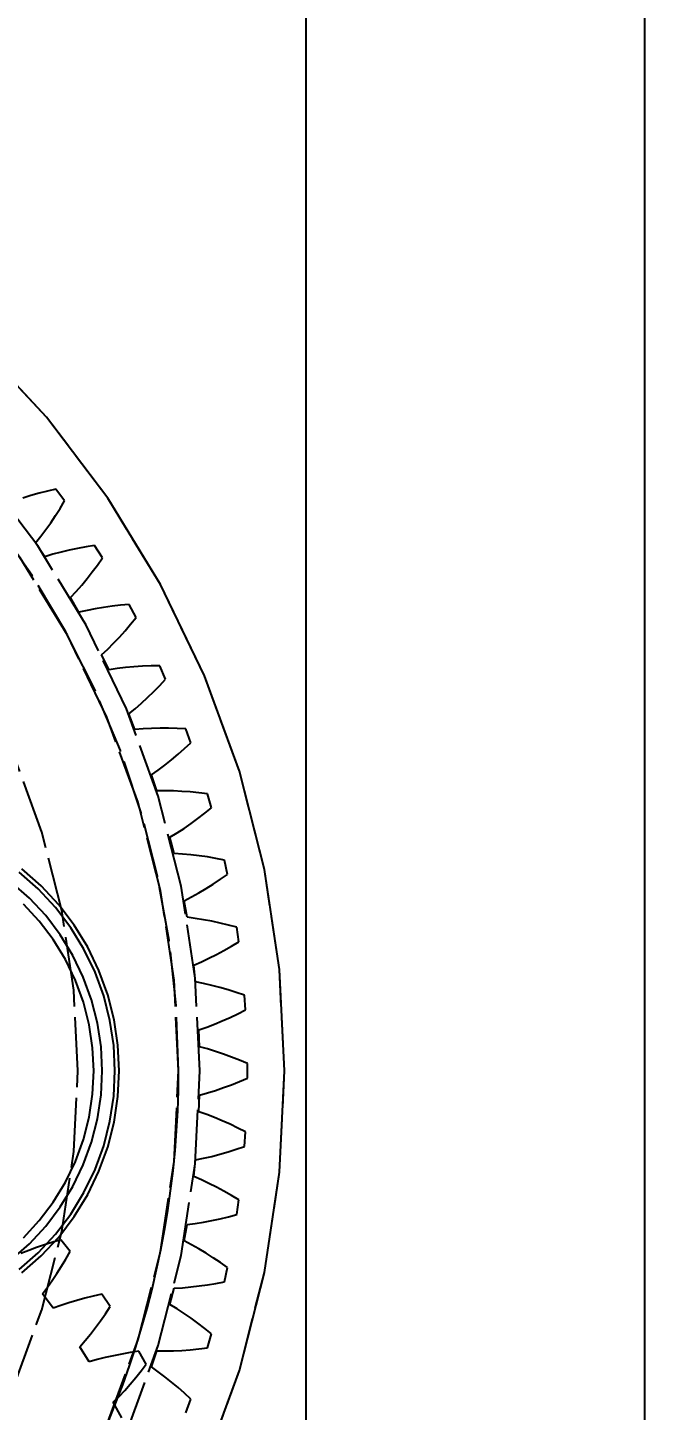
# Model space of a CAD drawing. Header units: millimetres. Extents: x -9 to 221, y -53 to 196.
# Drawn here: x 43.19 to 58.35, y 137.69 to 170.32 of the extents above; entities that cross this region are included whole.
import ezdxf

# ---------------------------------------------------------------- set-up
doc = ezdxf.new("R2010")
doc.units = ezdxf.units.MM
doc.linetypes.add('DASHED', pattern=[1.524, 1.27, -0.254])
for name, color, linetype in [('DIMS', 3, 'CONTINUOUS'), ('HIDDEN', 8, 'DASHED'), ('VISIBLE', 7, 'CONTINUOUS')]:
    doc.layers.add(name, color=color, linetype=linetype)
doc.styles.add('OpenSansCondensed-Light', font='OpenSansCondensed-Light.ttf')
doc.dimstyles.new('EZDXF', dxfattribs={"dimtxt": 0.25, "dimasz": 0.175, "dimexe": 0.375, "dimexo": 0.125, "dimgap": 0.1, "dimtad": 1, "dimlfac": 100, "dimzin": 12, "dimdsep": 46, "dimtxsty": 'OpenSansCondensed-Light', "dimblk": 'ARCHTICK', "dimcen": 2.5, "dimazin": 3, "dimtfac": 0.5, "dimtmove": 2, "dimatfit": 3})

# ---------------------------------------------------------------- blocks, each defined once
blk = doc.blocks.new('_ARCHTICK')
at = {"color": 0, "linetype": 'BYBLOCK', "const_width": 0.15}
blk.add_lwpolyline([(-0.5, -0.5), (0.5, 0.5)], dxfattribs=at)

msp = doc.modelspace()

# ---------------------------------------------------------------- linework, layer by layer
at = {"layer": 'HIDDEN'}
for points in [[(49.75, 187.1), (49.75, 81.6)], [(49.25, 145.7), (49.13074, 148.08963), (48.77414, 150.45551), (48.18375, 152.77412), (47.36543, 155.02244), (46.32732, 157.1781), (45.07973, 159.21968), (43.63507, 161.1269), (42.00768, 162.8808), (40.21376, 164.46396), (38.27111, 165.86062), (36.19906, 167.05692), (34.01818, 168.04097), (31.75017, 168.80298), (29.41756, 169.33539), (27.04352, 169.63289), (24.65166, 169.69254), (22.26575, 169.51374), (19.9095, 169.09827), (17.60632, 168.45026), (15.37911, 167.57614), (13.25, 166.48461)], [(49.25, 145.7), (49.13074, 148.08963), (48.77414, 150.45551), (48.18375, 152.77412), (47.36543, 155.02244), (46.32732, 157.1781), (45.07973, 159.21968), (43.63507, 161.1269), (42.00768, 162.8808), (40.21376, 164.46396), (38.27111, 165.86062), (36.19906, 167.05692), (34.01818, 168.04097), (31.75017, 168.80298), (29.41756, 169.33539), (27.04352, 169.63289), (24.65166, 169.69254), (22.26575, 169.51374), (19.9095, 169.09827), (17.60632, 168.45026), (15.37911, 167.57614), (13.25, 166.48461)], [(49.25, 145.7), (49.13074, 148.08963), (48.77414, 150.45551), (48.18375, 152.77412), (47.36543, 155.02244), (46.32732, 157.1781), (45.07973, 159.21968), (43.63507, 161.1269), (42.00768, 162.8808), (40.21376, 164.46396), (38.27111, 165.86062), (36.19906, 167.05692), (34.01818, 168.04097), (31.75017, 168.80298), (29.41756, 169.33539), (27.04352, 169.63289), (24.65166, 169.69254), (22.26575, 169.51374), (19.9095, 169.09827), (17.60632, 168.45026), (15.37911, 167.57614), (13.25, 166.48461)], [(49.25, 145.7), (49.13074, 148.08963), (48.77414, 150.45551), (48.18375, 152.77412), (47.36543, 155.02244), (46.32732, 157.1781), (45.07973, 159.21968), (43.63507, 161.1269), (42.00768, 162.8808), (40.21376, 164.46396), (38.27111, 165.86062), (36.19906, 167.05692), (34.01818, 168.04097), (31.75017, 168.80298), (29.41756, 169.33539), (27.04352, 169.63289), (24.65166, 169.69254), (22.26575, 169.51374), (19.9095, 169.09827), (17.60632, 168.45026), (15.37911, 167.57614), (13.25, 166.48461)], [(49.25, 145.7), (49.13074, 148.08963), (48.77414, 150.45551), (48.18375, 152.77412), (47.36543, 155.02244), (46.32732, 157.1781), (45.07973, 159.21968), (43.63507, 161.1269), (42.00768, 162.8808), (40.21376, 164.46396), (38.27111, 165.86062), (36.19906, 167.05692), (34.01818, 168.04097), (31.75017, 168.80298), (29.41756, 169.33539), (27.04352, 169.63289), (24.65166, 169.69254), (22.26575, 169.51374), (19.9095, 169.09827), (17.60632, 168.45026), (15.37911, 167.57614), (13.25, 166.48461)], [(47.25, 145.7), (47.14068, 147.89049), (46.81379, 150.05922), (46.2726, 152.18461), (45.52248, 154.24557), (44.57087, 156.22159), (43.42725, 158.09304), (42.10298, 159.84133), (40.61121, 161.44907), (38.96678, 162.90029), (37.18602, 164.18057), (35.28663, 165.27718), (33.2875, 166.17922), (31.20849, 166.87773), (29.07026, 167.36577), (26.89406, 167.63848), (24.70152, 167.69316), (22.51444, 167.52926), (20.35454, 167.14841), (18.24329, 166.5544), (16.20168, 165.75313), (14.25, 164.75256), (12.40764, 163.56264)], [(47.25, 145.7), (47.14068, 147.89049), (46.81379, 150.05922), (46.2726, 152.18461), (45.52248, 154.24557), (44.57087, 156.22159), (43.42725, 158.09304), (42.10298, 159.84133), (40.61121, 161.44907), (38.96678, 162.90029), (37.18602, 164.18057), (35.28663, 165.27718), (33.2875, 166.17922), (31.20849, 166.87773), (29.07026, 167.36577), (26.89406, 167.63848), (24.70152, 167.69316), (22.51444, 167.52926), (20.35454, 167.14841), (18.24329, 166.5544), (16.20168, 165.75313), (14.25, 164.75256), (12.40764, 163.56264)], [(46.75, 145.7), (46.64316, 147.84071), (46.32371, 149.96014), (45.79482, 152.03724), (45.06174, 154.05135), (44.13176, 155.98246), (43.01413, 157.81138), (41.71996, 159.51993), (40.26209, 161.09114), (38.65503, 162.50938), (36.91474, 163.76056), (35.05853, 164.83224), (33.10483, 165.71379), (31.07307, 166.39642), (28.98344, 166.87337), (26.8567, 167.13988), (24.71399, 167.19332), (22.57661, 167.03314), (20.4658, 166.66095), (18.40254, 166.08044), (16.40733, 165.29738), (14.5, 164.31955), (12.69951, 163.15667)], [(44.375, 145.7), (44.27996, 147.60424), (43.9958, 149.48954), (43.52533, 151.33719), (42.87323, 153.12882), (42.04599, 154.84661), (41.05182, 156.4735), (39.9006, 157.99331), (38.60378, 159.39095), (37.17424, 160.65253), (35.6262, 161.7655), (33.97503, 162.7188), (32.23715, 163.50296), (30.42982, 164.11019), (28.57102, 164.53445), (26.67921, 164.77152), (24.7732, 164.81906), (22.87193, 164.67657), (20.99429, 164.3455), (19.15894, 163.82911), (17.38413, 163.13255), (15.6875, 162.26274), (14.0859, 161.22831), (12.59526, 160.03957)], [(44.375, 145.7), (44.27996, 147.60424), (43.9958, 149.48954), (43.52533, 151.33719), (42.87323, 153.12882), (42.04599, 154.84661), (41.05182, 156.4735), (39.9006, 157.99331), (38.60378, 159.39095), (37.17424, 160.65253), (35.6262, 161.7655), (33.97503, 162.7188), (32.23715, 163.50296), (30.42982, 164.11019), (28.57102, 164.53445), (26.67921, 164.77152), (24.7732, 164.81906), (22.87193, 164.67657), (20.99429, 164.3455), (19.15894, 163.82911), (17.38413, 163.13255), (15.6875, 162.26274), (14.0859, 161.22831), (12.59526, 160.03957)], [(43.268, 159.28007), (43.07778, 159.22076)], [(43.268, 159.28007), (43.07778, 159.22076)], [(43.46126, 159.33497), (43.268, 159.28007)], [(43.46126, 159.33497), (43.268, 159.28007)], [(43.65741, 159.38563), (43.46126, 159.33497)], [(43.65741, 159.38563), (43.46126, 159.33497)], [(43.85627, 159.43216), (43.65741, 159.38563)], [(43.85627, 159.43216), (43.65741, 159.38563)], [(44.05971, 159.15215), (43.85627, 159.43216)], [(44.05971, 159.15215), (43.85627, 159.43216)], [(43.84522, 158.8065), (43.954, 158.97739)], [(43.84522, 158.8065), (43.954, 158.97739)], [(43.954, 158.97739), (44.05971, 159.15215)], [(43.954, 158.97739), (44.05971, 159.15215)], [(46.75, 145.7), (46.69452, 147.2436), (46.52835, 148.77923), (46.25237, 150.29897), (45.86799, 151.79497), (45.37719, 153.25952), (44.78251, 154.68505), (44.08702, 156.0642), (43.29431, 157.38986), (42.40847, 158.65519)], [(43.61809, 158.47708), (43.73328, 158.63966)], [(43.61809, 158.47708), (43.73328, 158.63966)], [(43.73328, 158.63966), (43.84522, 158.8065)], [(43.73328, 158.63966), (43.84522, 158.8065)], [(43.37744, 158.16578), (43.49954, 158.31901)], [(43.37744, 158.16578), (43.49954, 158.31901)], [(43.49954, 158.31901), (43.61809, 158.47708)], [(43.49954, 158.31901), (43.61809, 158.47708)], [(43.59873, 157.83771), (43.37744, 158.16578)], [(43.59873, 157.83771), (43.37744, 158.16578)], [(44.1714, 157.99011), (43.97751, 157.94422)], [(44.1714, 157.99011), (43.97751, 157.94422)], [(44.36803, 158.0314), (44.1714, 157.99011)], [(44.36803, 158.0314), (44.1714, 157.99011)], [(44.56723, 158.06825), (44.36803, 158.0314)], [(44.56723, 158.06825), (44.36803, 158.0314)], [(44.76886, 158.1008), (44.56723, 158.06825)], [(44.76886, 158.1008), (44.56723, 158.06825)], [(44.95227, 157.80728), (44.76886, 158.1008)], [(44.95227, 157.80728), (44.76886, 158.1008)], [(43.78654, 157.89352), (43.59873, 157.83771)], [(43.78654, 157.89352), (43.59873, 157.83771)], [(43.97751, 157.94422), (43.78654, 157.89352)], [(43.97751, 157.94422), (43.78654, 157.89352)], [(44.71418, 157.47744), (44.83463, 157.64032)], [(44.71418, 157.47744), (44.83463, 157.64032)], [(44.83463, 157.64032), (44.95227, 157.80728)], [(44.83463, 157.64032), (44.95227, 157.80728)], [(44.46463, 157.16466), (44.59088, 157.31881)], [(44.46463, 157.16466), (44.59088, 157.31881)], [(44.59088, 157.31881), (44.71418, 157.47744)], [(44.59088, 157.31881), (44.71418, 157.47744)], [(44.20286, 156.87091), (44.33534, 157.01525)], [(44.20286, 156.87091), (44.33534, 157.01525)], [(44.33534, 157.01525), (44.46463, 157.16466)], [(44.33534, 157.01525), (44.46463, 157.16466)], [(44.40072, 156.5282), (44.20286, 156.87091)], [(44.40072, 156.5282), (44.20286, 156.87091)], [(45.18165, 156.66776), (44.98263, 156.64028)], [(45.18165, 156.66776), (44.98263, 156.64028)], [(45.38294, 156.69062), (45.18165, 156.66776)], [(45.38294, 156.69062), (45.18165, 156.66776)], [(45.58635, 156.70903), (45.38294, 156.69062)], [(45.58635, 156.70903), (45.38294, 156.69062)], [(45.74884, 156.40343), (45.58635, 156.70903)], [(45.74884, 156.40343), (45.58635, 156.70903)], [(44.59196, 156.57077), (44.40072, 156.5282)], [(44.59196, 156.57077), (44.40072, 156.5282)], [(44.786, 156.60803), (44.59196, 156.57077)], [(44.786, 156.60803), (44.59196, 156.57077)], [(44.98263, 156.64028), (44.786, 156.60803)], [(44.98263, 156.64028), (44.786, 156.60803)], [(45.61983, 156.24508), (45.74884, 156.40343)], [(45.61983, 156.24508), (45.74884, 156.40343)], [(45.35425, 155.94136), (45.48832, 156.091)], [(45.35425, 155.94136), (45.48832, 156.091)], [(45.48832, 156.091), (45.61983, 156.24508)], [(45.48832, 156.091), (45.61983, 156.24508)], [(45.07816, 155.65636), (45.21756, 155.79639)], [(45.07816, 155.65636), (45.21756, 155.79639)], [(45.21756, 155.79639), (45.35425, 155.94136)], [(45.21756, 155.79639), (45.35425, 155.94136)], [(44.93593, 155.52161), (45.07816, 155.65636)], [(44.93593, 155.52161), (45.07816, 155.65636)], [(45.10941, 155.16594), (44.93593, 155.52161)], [(45.10941, 155.16594), (44.93593, 155.52161)], [(45.30315, 155.19506), (45.10941, 155.16594)], [(45.30315, 155.19506), (45.10941, 155.16594)], [(45.49932, 155.2187), (45.30315, 155.19506)], [(45.49932, 155.2187), (45.30315, 155.19506)], [(45.69772, 155.23716), (45.49932, 155.2187)], [(45.69772, 155.23716), (45.49932, 155.2187)], [(45.89817, 155.25068), (45.69772, 155.23716)], [(45.89817, 155.25068), (45.69772, 155.23716)], [(46.10056, 155.25945), (45.89817, 155.25068)], [(46.10056, 155.25945), (45.89817, 155.25068)], [(46.30476, 155.26362), (46.10056, 155.25945)], [(46.30476, 155.26362), (46.10056, 155.25945)], [(46.44554, 154.94743), (46.30476, 155.26362)], [(46.44554, 154.94743), (46.30476, 155.26362)], [(46.16386, 154.65393), (46.3058, 154.79847)], [(46.16386, 154.65393), (46.3058, 154.79847)], [(46.3058, 154.79847), (46.44554, 154.94743)], [(46.3058, 154.79847), (46.44554, 154.94743)], [(45.72438, 154.24896), (45.87321, 154.37893)], [(45.72438, 154.24896), (45.87321, 154.37893)], [(45.87321, 154.37893), (46.01968, 154.51401)], [(45.87321, 154.37893), (46.01968, 154.51401)], [(46.01968, 154.51401), (46.16386, 154.65393)], [(46.01968, 154.51401), (46.16386, 154.65393)], [(45.5731, 154.12447), (45.72438, 154.24896)], [(45.5731, 154.12447), (45.72438, 154.24896)], [(45.72134, 153.75755), (45.5731, 154.12447)], [(45.72134, 153.75755), (45.5731, 154.12447)], [(45.91665, 153.77309), (45.72134, 153.75755)], [(45.91665, 153.77309), (45.72134, 153.75755)], [(46.11399, 153.78299), (45.91665, 153.77309)], [(46.11399, 153.78299), (45.91665, 153.77309)], [(46.31318, 153.78756), (46.11399, 153.78299)], [(46.31318, 153.78756), (46.11399, 153.78299)], [(46.5141, 153.78707), (46.31318, 153.78756)], [(46.5141, 153.78707), (46.31318, 153.78756)], [(46.7166, 153.7817), (46.5141, 153.78707)], [(46.7166, 153.7817), (46.5141, 153.78707)], [(46.92059, 153.77161), (46.7166, 153.7817)], [(46.92059, 153.77161), (46.7166, 153.7817)], [(47.03897, 153.44637), (46.92059, 153.77161)], [(47.03897, 153.44637), (46.92059, 153.77161)], [(46.88919, 153.30753), (47.03897, 153.44637)], [(46.88919, 153.30753), (47.03897, 153.44637)], [(46.58392, 153.04372), (46.73751, 153.17324)], [(46.58392, 153.04372), (46.73751, 153.17324)], [(46.73751, 153.17324), (46.88919, 153.30753)], [(46.73751, 153.17324), (46.88919, 153.30753)], [(46.11125, 152.68628), (46.27086, 152.79992)], [(46.11125, 152.68628), (46.27086, 152.79992)], [(46.27086, 152.79992), (46.42839, 152.91918)], [(46.27086, 152.79992), (46.42839, 152.91918)], [(46.42839, 152.91918), (46.58392, 153.04372)], [(46.42839, 152.91918), (46.58392, 153.04372)], [(46.23354, 152.30992), (46.11125, 152.68628)], [(46.23354, 152.30992), (46.11125, 152.68628)], [(46.42945, 152.3118), (46.23354, 152.30992)], [(46.42945, 152.3118), (46.23354, 152.30992)], [(46.627, 152.3079), (46.42945, 152.3118)], [(46.627, 152.3079), (46.42945, 152.3118)], [(46.82604, 152.29857), (46.627, 152.3079)], [(46.82604, 152.29857), (46.627, 152.3079)], [(47.02642, 152.28406), (46.82604, 152.29857)], [(47.02642, 152.28406), (46.82604, 152.29857)], [(47.22806, 152.26458), (47.02642, 152.28406)], [(47.22806, 152.26458), (47.02642, 152.28406)], [(47.43085, 152.24029), (47.22806, 152.26458)], [(47.43085, 152.24029), (47.22806, 152.26458)], [(47.52626, 151.90758), (47.43085, 152.24029)], [(47.52626, 151.90758), (47.43085, 152.24029)], [(47.20648, 151.65615), (47.36715, 151.77952)], [(47.20648, 151.65615), (47.36715, 151.77952)], [(47.36715, 151.77952), (47.52626, 151.90758)], [(47.36715, 151.77952), (47.52626, 151.90758)], [(46.88038, 151.42427), (47.04422, 151.53765)], [(46.88038, 151.42427), (47.04422, 151.53765)], [(47.04422, 151.53765), (47.20648, 151.65615)], [(47.04422, 151.53765), (47.20648, 151.65615)], [(46.54777, 151.21405), (46.71491, 151.31628)], [(46.54777, 151.21405), (46.71491, 151.31628)], [(46.64351, 150.83008), (46.54777, 151.21405)], [(46.64351, 150.83008), (46.54777, 151.21405)], [(46.71491, 151.31628), (46.88038, 151.42427)], [(46.71491, 151.31628), (46.88038, 151.42427)], [(46.83908, 150.81829), (46.64351, 150.83008)], [(46.83908, 150.81829), (46.64351, 150.83008)], [(47.03587, 150.80062), (46.83908, 150.81829)], [(47.03587, 150.80062), (46.83908, 150.81829)], [(47.23377, 150.77743), (47.03587, 150.80062)], [(47.23377, 150.77743), (47.03587, 150.80062)], [(45.35, 145.7), (45.31969, 146.30736), (45.22905, 146.90869), (45.07899, 147.49801), (44.871, 148.06945), (44.60715, 148.61735), (44.29006, 149.13625), (43.92287, 149.621), (43.50924, 150.06679), (43.05329, 150.46917)], [(45.35, 145.7), (45.31969, 146.30736), (45.22905, 146.90869), (45.07899, 147.49801), (44.871, 148.06945), (44.60715, 148.61735), (44.29006, 149.13625), (43.92287, 149.621), (43.50924, 150.06679), (43.05329, 150.46917)], [(47.43266, 150.74897), (47.23377, 150.77743)], [(47.43266, 150.74897), (47.23377, 150.77743)], [(47.63245, 150.71547), (47.43266, 150.74897)], [(47.63245, 150.71547), (47.43266, 150.74897)], [(47.83305, 150.6771), (47.63245, 150.71547)], [(47.83305, 150.6771), (47.63245, 150.71547)], [(47.90501, 150.33855), (47.83305, 150.6771)], [(47.90501, 150.33855), (47.83305, 150.6771)], [(44.95, 145.7), (44.92168, 146.26754), (44.83698, 146.82943), (44.69676, 147.3801), (44.50241, 147.91408), (44.25586, 148.42605), (43.95956, 148.91092), (43.61645, 149.36389), (43.22995, 149.78044), (42.80389, 150.15644)], [(44.95, 145.7), (44.92168, 146.26754), (44.83698, 146.82943), (44.69676, 147.3801), (44.50241, 147.91408), (44.25586, 148.42605), (43.95956, 148.91092), (43.61645, 149.36389), (43.22995, 149.78044), (42.80389, 150.15644)], [(45.25, 145.7), (45.22018, 146.29741), (45.13103, 146.88888), (44.98344, 147.46853), (44.77886, 148.03061), (44.51933, 148.56952), (44.20743, 149.07992), (43.84627, 149.55673), (43.43942, 149.9952), (42.99094, 150.39099)], [(45.25, 145.7), (45.22018, 146.29741), (45.13103, 146.88888), (44.98344, 147.46853), (44.77886, 148.03061), (44.51933, 148.56952), (44.20743, 149.07992), (43.84627, 149.55673), (43.43942, 149.9952), (42.99094, 150.39099)], [(45.25, 145.7), (45.22018, 146.29741), (45.13103, 146.88888), (44.98344, 147.46853), (44.77886, 148.03061), (44.51933, 148.56952), (44.20743, 149.07992), (43.84627, 149.55673), (43.43942, 149.9952), (42.99094, 150.39099)], [(45.25, 145.7), (45.22018, 146.29741), (45.13103, 146.88888), (44.98344, 147.46853), (44.77886, 148.03061), (44.51933, 148.56952), (44.20743, 149.07992), (43.84627, 149.55673), (43.43942, 149.9952), (42.99094, 150.39099)], [(47.56847, 150.11003), (47.73736, 150.2219)], [(47.56847, 150.11003), (47.73736, 150.2219)], [(47.73736, 150.2219), (47.90501, 150.33855)], [(47.73736, 150.2219), (47.90501, 150.33855)], [(47.0544, 149.80528), (47.227, 149.90146)], [(47.0544, 149.80528), (47.227, 149.90146)], [(47.227, 149.90146), (47.39835, 150.00314)], [(47.227, 149.90146), (47.39835, 150.00314)], [(47.39835, 150.00314), (47.56847, 150.11003)], [(47.39835, 150.00314), (47.56847, 150.11003)], [(44.75, 145.7), (44.72267, 146.24762), (44.64095, 146.7898), (44.50565, 147.32115), (44.31812, 147.83639), (44.08022, 148.3304), (43.79431, 148.79826), (43.46324, 149.23533), (43.0903, 149.63727)], [(44.75, 145.7), (44.72267, 146.24762), (44.64095, 146.7898), (44.50565, 147.32115), (44.31812, 147.83639), (44.08022, 148.3304), (43.79431, 148.79826), (43.46324, 149.23533), (43.0903, 149.63727)], [(46.88054, 149.71496), (47.0544, 149.80528)], [(46.88054, 149.71496), (47.0544, 149.80528)], [(46.94925, 149.32525), (46.88054, 149.71496)], [(46.94925, 149.32525), (46.88054, 149.71496)], [(47.14352, 149.29984), (46.94925, 149.32525)], [(47.14352, 149.29984), (46.94925, 149.32525)], [(47.33861, 149.26849), (47.14352, 149.29984)], [(47.33861, 149.26849), (47.14352, 149.29984)], [(47.5344, 149.23155), (47.33861, 149.26849)], [(47.5344, 149.23155), (47.33861, 149.26849)], [(47.73082, 149.18929), (47.5344, 149.23155)], [(47.73082, 149.18929), (47.5344, 149.23155)], [(47.92779, 149.14194), (47.73082, 149.18929)], [(47.92779, 149.14194), (47.73082, 149.18929)], [(48.12522, 149.08966), (47.92779, 149.14194)], [(48.12522, 149.08966), (47.92779, 149.14194)], [(48.17339, 148.74691), (48.12522, 149.08966)], [(48.17339, 148.74691), (48.12522, 149.08966)], [(47.64457, 148.44767), (47.82173, 148.54243)], [(47.64457, 148.44767), (47.82173, 148.54243)], [(47.82173, 148.54243), (47.99801, 148.64224)], [(47.82173, 148.54243), (47.99801, 148.64224)], [(47.99801, 148.64224), (48.17339, 148.74691)], [(47.99801, 148.64224), (48.17339, 148.74691)], [(47.10791, 148.19631), (47.28765, 148.27428)], [(47.10791, 148.19631), (47.28765, 148.27428)], [(47.14928, 147.80275), (47.10791, 148.19631)], [(47.14928, 147.80275), (47.10791, 148.19631)], [(47.28765, 148.27428), (47.46654, 148.35819)], [(47.28765, 148.27428), (47.46654, 148.35819)], [(47.46654, 148.35819), (47.64457, 148.44767)], [(47.46654, 148.35819), (47.64457, 148.44767)], [(47.3413, 147.76386), (47.14928, 147.80275)], [(47.3413, 147.76386), (47.14928, 147.80275)], [(47.53372, 147.71897), (47.3413, 147.76386)], [(47.53372, 147.71897), (47.3413, 147.76386)], [(47.72647, 147.66847), (47.53372, 147.71897)], [(47.72647, 147.66847), (47.53372, 147.71897)], [(47.91946, 147.61261), (47.72647, 147.66847)], [(47.91946, 147.61261), (47.72647, 147.66847)], [(48.11264, 147.55163), (47.91946, 147.61261)], [(48.11264, 147.55163), (47.91946, 147.61261)], [(48.30595, 147.48571), (48.11264, 147.55163)], [(48.30595, 147.48571), (48.11264, 147.55163)], [(48.33009, 147.14044), (48.30595, 147.48571)], [(48.33009, 147.14044), (48.30595, 147.48571)], [(47.59785, 146.80197), (47.78168, 146.87881)], [(47.59785, 146.80197), (47.78168, 146.87881)], [(47.78168, 146.87881), (47.96503, 146.96098)], [(47.78168, 146.87881), (47.96503, 146.96098)], [(47.96503, 146.96098), (48.14784, 147.04825)], [(47.96503, 146.96098), (48.14784, 147.04825)], [(48.14784, 147.04825), (48.33009, 147.14044)], [(48.14784, 147.04825), (48.33009, 147.14044)], [(47.2288, 146.6655), (47.41354, 146.73074)], [(47.2288, 146.6655), (47.41354, 146.73074)], [(47.24261, 146.27001), (47.2288, 146.6655)], [(47.24261, 146.27001), (47.2288, 146.6655)], [(47.41354, 146.73074), (47.59785, 146.80197)], [(47.41354, 146.73074), (47.59785, 146.80197)], [(47.43146, 146.21782), (47.24261, 146.27001)], [(47.43146, 146.21782), (47.24261, 146.27001)], [(47.62028, 146.15962), (47.43146, 146.21782)], [(47.62028, 146.15962), (47.43146, 146.21782)], [(47.80903, 146.09579), (47.62028, 146.15962)], [(47.80903, 146.09579), (47.62028, 146.15962)], [(47.99766, 146.02661), (47.80903, 146.09579)], [(47.99766, 146.02661), (47.80903, 146.09579)], [(48.18611, 145.9523), (47.99766, 146.02661)], [(48.18611, 145.9523), (47.99766, 146.02661)], [(48.37435, 145.87306), (48.18611, 145.9523)], [(48.37435, 145.87306), (48.18611, 145.9523)], [(12.40764, 127.83736), (14.25, 126.64744), (16.20168, 125.64687), (18.24329, 124.8456), (20.35454, 124.25159), (22.51444, 123.87074), (24.70152, 123.70684), (26.89406, 123.76152), (29.07026, 124.03423), (31.20849, 124.52227), (33.2875, 125.22078), (35.28663, 126.12282), (37.18602, 127.21943), (38.96678, 128.49971), (40.61121, 129.95093), (42.10298, 131.55867), (43.42725, 133.30696), (44.57087, 135.17841), (45.52248, 137.15443), (46.2726, 139.21539), (46.81379, 141.34078), (47.14068, 143.50951), (47.25, 145.7)], [(12.40764, 127.83736), (14.25, 126.64744), (16.20168, 125.64687), (18.24329, 124.8456), (20.35454, 124.25159), (22.51444, 123.87074), (24.70152, 123.70684), (26.89406, 123.76152), (29.07026, 124.03423), (31.20849, 124.52227), (33.2875, 125.22078), (35.28663, 126.12282), (37.18602, 127.21943), (38.96678, 128.49971), (40.61121, 129.95093), (42.10298, 131.55867), (43.42725, 133.30696), (44.57087, 135.17841), (45.52248, 137.15443), (46.2726, 139.21539), (46.81379, 141.34078), (47.14068, 143.50951), (47.25, 145.7)], [(12.59526, 131.36043), (14.0859, 130.17169), (15.6875, 129.13726), (17.38413, 128.26745), (19.15894, 127.57089), (20.99429, 127.0545), (22.87193, 126.72343), (24.7732, 126.58094), (26.67921, 126.62848), (28.57102, 126.86555), (30.42982, 127.28981), (32.23715, 127.89704), (33.97503, 128.6812), (35.6262, 129.6345), (37.17424, 130.74747), (38.60378, 132.00905), (39.9006, 133.40669), (41.05182, 134.9265), (42.04599, 136.55339), (42.87323, 138.27118), (43.52533, 140.06281), (43.9958, 141.91046), (44.27996, 143.79576), (44.375, 145.7)], [(12.59526, 131.36043), (14.0859, 130.17169), (15.6875, 129.13726), (17.38413, 128.26745), (19.15894, 127.57089), (20.99429, 127.0545), (22.87193, 126.72343), (24.7732, 126.58094), (26.67921, 126.62848), (28.57102, 126.86555), (30.42982, 127.28981), (32.23715, 127.89704), (33.97503, 128.6812), (35.6262, 129.6345), (37.17424, 130.74747), (38.60378, 132.00905), (39.9006, 133.40669), (41.05182, 134.9265), (42.04599, 136.55339), (42.87323, 138.27118), (43.52533, 140.06281), (43.9958, 141.91046), (44.27996, 143.79576), (44.375, 145.7)], [(12.69951, 128.24333), (14.5, 127.08045), (16.40733, 126.10262), (18.40254, 125.31956), (20.4658, 124.73905), (22.57661, 124.36686), (24.71399, 124.20668), (26.8567, 124.26012), (28.98344, 124.52663), (31.07307, 125.00358), (33.10483, 125.68621), (35.05853, 126.56776), (36.91474, 127.63944), (38.65503, 128.89062), (40.26209, 130.30886), (41.71996, 131.88007), (43.01413, 133.58862), (44.13176, 135.41754), (45.06174, 137.34865), (45.79482, 139.36276), (46.32371, 141.43986), (46.64316, 143.55929), (46.75, 145.7)], [(13.25, 124.91539), (15.37911, 123.82386), (17.60632, 122.94974), (19.9095, 122.30173), (22.26575, 121.88626), (24.65166, 121.70746), (27.04352, 121.76711), (29.41756, 122.06461), (31.75017, 122.59702), (34.01818, 123.35903), (36.19906, 124.34308), (38.27111, 125.53938), (40.21376, 126.93604), (42.00768, 128.5192), (43.63507, 130.2731), (45.07973, 132.18032), (46.32732, 134.2219), (47.36543, 136.37756), (48.18375, 138.62588), (48.77414, 140.94449), (49.13074, 143.31037), (49.25, 145.7)], [(13.25, 124.91539), (15.37911, 123.82386), (17.60632, 122.94974), (19.9095, 122.30173), (22.26575, 121.88626), (24.65166, 121.70746), (27.04352, 121.76711), (29.41756, 122.06461), (31.75017, 122.59702), (34.01818, 123.35903), (36.19906, 124.34308), (38.27111, 125.53938), (40.21376, 126.93604), (42.00768, 128.5192), (43.63507, 130.2731), (45.07973, 132.18032), (46.32732, 134.2219), (47.36543, 136.37756), (48.18375, 138.62588), (48.77414, 140.94449), (49.13074, 143.31037), (49.25, 145.7)], [(13.25, 124.91539), (15.37911, 123.82386), (17.60632, 122.94974), (19.9095, 122.30173), (22.26575, 121.88626), (24.65166, 121.70746), (27.04352, 121.76711), (29.41756, 122.06461), (31.75017, 122.59702), (34.01818, 123.35903), (36.19906, 124.34308), (38.27111, 125.53938), (40.21376, 126.93604), (42.00768, 128.5192), (43.63507, 130.2731), (45.07973, 132.18032), (46.32732, 134.2219), (47.36543, 136.37756), (48.18375, 138.62588), (48.77414, 140.94449), (49.13074, 143.31037), (49.25, 145.7)], [(13.25, 124.91539), (15.37911, 123.82386), (17.60632, 122.94974), (19.9095, 122.30173), (22.26575, 121.88626), (24.65166, 121.70746), (27.04352, 121.76711), (29.41756, 122.06461), (31.75017, 122.59702), (34.01818, 123.35903), (36.19906, 124.34308), (38.27111, 125.53938), (40.21376, 126.93604), (42.00768, 128.5192), (43.63507, 130.2731), (45.07973, 132.18032), (46.32732, 134.2219), (47.36543, 136.37756), (48.18375, 138.62588), (48.77414, 140.94449), (49.13074, 143.31037), (49.25, 145.7)], [(13.25, 124.91539), (15.37911, 123.82386), (17.60632, 122.94974), (19.9095, 122.30173), (22.26575, 121.88626), (24.65166, 121.70746), (27.04352, 121.76711), (29.41756, 122.06461), (31.75017, 122.59702), (34.01818, 123.35903), (36.19906, 124.34308), (38.27111, 125.53938), (40.21376, 126.93604), (42.00768, 128.5192), (43.63507, 130.2731), (45.07973, 132.18032), (46.32732, 134.2219), (47.36543, 136.37756), (48.18375, 138.62588), (48.77414, 140.94449), (49.13074, 143.31037), (49.25, 145.7)], [(42.80389, 141.24356), (43.22995, 141.61956), (43.61645, 142.03611), (43.95956, 142.48908), (44.25586, 142.97395), (44.50241, 143.48592), (44.69676, 144.0199), (44.83698, 144.57057), (44.92168, 145.13246), (44.95, 145.7)], [(42.80389, 141.24356), (43.22995, 141.61956), (43.61645, 142.03611), (43.95956, 142.48908), (44.25586, 142.97395), (44.50241, 143.48592), (44.69676, 144.0199), (44.83698, 144.57057), (44.92168, 145.13246), (44.95, 145.7)], [(42.99094, 141.00901), (43.43942, 141.4048), (43.84627, 141.84327), (44.20743, 142.32008), (44.51933, 142.83048), (44.77886, 143.36939), (44.98344, 143.93147), (45.13103, 144.51112), (45.22018, 145.10259), (45.25, 145.7)], [(42.99094, 141.00901), (43.43942, 141.4048), (43.84627, 141.84327), (44.20743, 142.32008), (44.51933, 142.83048), (44.77886, 143.36939), (44.98344, 143.93147), (45.13103, 144.51112), (45.22018, 145.10259), (45.25, 145.7)], [(42.99094, 141.00901), (43.43942, 141.4048), (43.84627, 141.84327), (44.20743, 142.32008), (44.51933, 142.83048), (44.77886, 143.36939), (44.98344, 143.93147), (45.13103, 144.51112), (45.22018, 145.10259), (45.25, 145.7)], [(42.99094, 141.00901), (43.43942, 141.4048), (43.84627, 141.84327), (44.20743, 142.32008), (44.51933, 142.83048), (44.77886, 143.36939), (44.98344, 143.93147), (45.13103, 144.51112), (45.22018, 145.10259), (45.25, 145.7)], [(43.05329, 140.93083), (43.50924, 141.33321), (43.92287, 141.779), (44.29006, 142.26375), (44.60715, 142.78265), (44.871, 143.33055), (45.07899, 143.90199), (45.22905, 144.49131), (45.31969, 145.09264), (45.35, 145.7)], [(43.05329, 140.93083), (43.50924, 141.33321), (43.92287, 141.779), (44.29006, 142.26375), (44.60715, 142.78265), (44.871, 143.33055), (45.07899, 143.90199), (45.22905, 144.49131), (45.31969, 145.09264), (45.35, 145.7)], [(43.0903, 141.76273), (43.46324, 142.16467), (43.79431, 142.60174), (44.08022, 143.0696), (44.31812, 143.56361), (44.50565, 144.07885), (44.64095, 144.6102), (44.72267, 145.15238), (44.75, 145.7)], [(43.0903, 141.76273), (43.46324, 142.16467), (43.79431, 142.60174), (44.08022, 143.0696), (44.31812, 143.56361), (44.50565, 144.07885), (44.64095, 144.6102), (44.72267, 145.15238), (44.75, 145.7)], [(45.08755, 137.41016), (45.26504, 137.84837), (45.43285, 138.29037), (45.5909, 138.73596), (45.73911, 139.18491), (45.87742, 139.63702), (46.00575, 140.09206), (46.12404, 140.54981), (46.23224, 141.01005), (46.33029, 141.47255), (46.41815, 141.93711), (46.49577, 142.40348), (46.56312, 142.87144), (46.62017, 143.34078), (46.66688, 143.81125), (46.70323, 144.28264), (46.72921, 144.75471), (46.7448, 145.22724), (46.75, 145.7)], [(48.37435, 145.52694), (48.37435, 145.87306)], [(48.37435, 145.52694), (48.37435, 145.87306)], [(47.43146, 145.18218), (47.62028, 145.24038)], [(47.43146, 145.18218), (47.62028, 145.24038)], [(47.62028, 145.24038), (47.80903, 145.30421)], [(47.62028, 145.24038), (47.80903, 145.30421)], [(47.80903, 145.30421), (47.99766, 145.37339)], [(47.80903, 145.30421), (47.99766, 145.37339)], [(47.99766, 145.37339), (48.18611, 145.4477)], [(47.99766, 145.37339), (48.18611, 145.4477)], [(48.18611, 145.4477), (48.37435, 145.52694)], [(48.18611, 145.4477), (48.37435, 145.52694)], [(47.2288, 144.7345), (47.24261, 145.12999)], [(47.2288, 144.7345), (47.24261, 145.12999)], [(47.24261, 145.12999), (47.43146, 145.18218)], [(47.24261, 145.12999), (47.43146, 145.18218)], [(47.41354, 144.66926), (47.2288, 144.7345)], [(47.41354, 144.66926), (47.2288, 144.7345)], [(47.59785, 144.59803), (47.41354, 144.66926)], [(47.59785, 144.59803), (47.41354, 144.66926)], [(47.78168, 144.52119), (47.59785, 144.59803)], [(47.78168, 144.52119), (47.59785, 144.59803)], [(47.96503, 144.43902), (47.78168, 144.52119)], [(47.96503, 144.43902), (47.78168, 144.52119)], [(48.14784, 144.35175), (47.96503, 144.43902)], [(48.14784, 144.35175), (47.96503, 144.43902)], [(48.33009, 144.25956), (48.14784, 144.35175)], [(48.33009, 144.25956), (48.14784, 144.35175)], [(48.30595, 143.91429), (48.33009, 144.25956)], [(48.30595, 143.91429), (48.33009, 144.25956)], [(47.14928, 143.59725), (47.3413, 143.63614)], [(47.14928, 143.59725), (47.3413, 143.63614)], [(47.3413, 143.63614), (47.53372, 143.68103)], [(47.3413, 143.63614), (47.53372, 143.68103)], [(47.53372, 143.68103), (47.72647, 143.73153)], [(47.53372, 143.68103), (47.72647, 143.73153)], [(47.72647, 143.73153), (47.91946, 143.78739)], [(47.72647, 143.73153), (47.91946, 143.78739)], [(47.91946, 143.78739), (48.11264, 143.84837)], [(47.91946, 143.78739), (48.11264, 143.84837)], [(48.11264, 143.84837), (48.30595, 143.91429)], [(48.11264, 143.84837), (48.30595, 143.91429)], [(47.10791, 143.20369), (47.14928, 143.59725)], [(47.10791, 143.20369), (47.14928, 143.59725)], [(47.28765, 143.12572), (47.10791, 143.20369)], [(47.28765, 143.12572), (47.10791, 143.20369)], [(47.46654, 143.04181), (47.28765, 143.12572)], [(47.46654, 143.04181), (47.28765, 143.12572)], [(47.64457, 142.95233), (47.46654, 143.04181)], [(47.64457, 142.95233), (47.46654, 143.04181)], [(47.82173, 142.85757), (47.64457, 142.95233)], [(47.82173, 142.85757), (47.64457, 142.95233)], [(47.99801, 142.75776), (47.82173, 142.85757)], [(47.99801, 142.75776), (47.82173, 142.85757)], [(48.17339, 142.65309), (47.99801, 142.75776)], [(48.17339, 142.65309), (47.99801, 142.75776)], [(48.12522, 142.31034), (48.17339, 142.65309)], [(48.12522, 142.31034), (48.17339, 142.65309)], [(47.92779, 142.25806), (48.12522, 142.31034)], [(47.92779, 142.25806), (48.12522, 142.31034)], [(46.88054, 141.68504), (46.94925, 142.07475)], [(46.88054, 141.68504), (46.94925, 142.07475)], [(46.94925, 142.07475), (47.14352, 142.10016)], [(46.94925, 142.07475), (47.14352, 142.10016)], [(47.14352, 142.10016), (47.33861, 142.13151)], [(47.14352, 142.10016), (47.33861, 142.13151)], [(47.33861, 142.13151), (47.5344, 142.16845)], [(47.33861, 142.13151), (47.5344, 142.16845)], [(47.5344, 142.16845), (47.73082, 142.21071)], [(47.5344, 142.16845), (47.73082, 142.21071)], [(47.73082, 142.21071), (47.92779, 142.25806)], [(47.73082, 142.21071), (47.92779, 142.25806)], [(43.78094, 141.65458), (43.58897, 141.59372)], [(43.78094, 141.65458), (43.58897, 141.59372)], [(43.97577, 141.71151), (43.78094, 141.65458)], [(43.97577, 141.71151), (43.78094, 141.65458)], [(44.19359, 141.43568), (43.97577, 141.71151)], [(44.19359, 141.43568), (43.97577, 141.71151)], [(47.0544, 141.59472), (46.88054, 141.68504)], [(47.0544, 141.59472), (46.88054, 141.68504)], [(43.21426, 141.45966), (43.03194, 141.3861)], [(43.21426, 141.45966), (43.03194, 141.3861)], [(43.40002, 141.5288), (43.21426, 141.45966)], [(43.40002, 141.5288), (43.21426, 141.45966)], [(43.58897, 141.59372), (43.40002, 141.5288)], [(43.58897, 141.59372), (43.40002, 141.5288)], [(44.09304, 141.25936), (44.19359, 141.43568)], [(44.09304, 141.25936), (44.19359, 141.43568)], [(47.227, 141.49854), (47.0544, 141.59472)], [(47.227, 141.49854), (47.0544, 141.59472)], [(47.39835, 141.39686), (47.227, 141.49854)], [(47.39835, 141.39686), (47.227, 141.49854)], [(47.56847, 141.28997), (47.39835, 141.39686)], [(47.56847, 141.28997), (47.39835, 141.39686)], [(43.88238, 140.91797), (43.98933, 141.08673)], [(43.88238, 140.91797), (43.98933, 141.08673)], [(43.98933, 141.08673), (44.09304, 141.25936)], [(43.98933, 141.08673), (44.09304, 141.25936)], [(47.73736, 141.1781), (47.56847, 141.28997)], [(47.73736, 141.1781), (47.56847, 141.28997)], [(47.90501, 141.06145), (47.73736, 141.1781)], [(47.90501, 141.06145), (47.73736, 141.1781)], [(47.83305, 140.7229), (47.90501, 141.06145)], [(47.83305, 140.7229), (47.90501, 141.06145)], [(43.65825, 140.593), (43.77207, 140.75331)], [(43.65825, 140.593), (43.77207, 140.75331)], [(43.77207, 140.75331), (43.88238, 140.91797)], [(43.77207, 140.75331), (43.88238, 140.91797)], [(47.43266, 140.65103), (47.63245, 140.68453)], [(47.43266, 140.65103), (47.63245, 140.68453)], [(47.63245, 140.68453), (47.83305, 140.7229)], [(47.63245, 140.68453), (47.83305, 140.7229)], [(43.5407, 140.43739), (43.65825, 140.593)], [(43.5407, 140.43739), (43.65825, 140.593)], [(43.7897, 140.09944), (43.5407, 140.43739)], [(43.7897, 140.09944), (43.5407, 140.43739)], [(44.73841, 140.38345), (44.54281, 140.33555)], [(44.73841, 140.38345), (44.54281, 140.33555)], [(44.93661, 140.42725), (44.73841, 140.38345)], [(44.93661, 140.42725), (44.73841, 140.38345)], [(45.13552, 140.13748), (44.93661, 140.42725)], [(45.13552, 140.13748), (44.93661, 140.42725)], [(46.54777, 140.18595), (46.64351, 140.56992)], [(46.54777, 140.18595), (46.64351, 140.56992)], [(46.64351, 140.56992), (46.83908, 140.58171)], [(46.64351, 140.56992), (46.83908, 140.58171)], [(46.83908, 140.58171), (47.03587, 140.59938)], [(46.83908, 140.58171), (47.03587, 140.59938)], [(47.03587, 140.59938), (47.23377, 140.62257)], [(47.03587, 140.59938), (47.23377, 140.62257)], [(47.23377, 140.62257), (47.43266, 140.65103)], [(47.23377, 140.62257), (47.43266, 140.65103)], [(43.97315, 140.16561), (43.7897, 140.09944)], [(43.97315, 140.16561), (43.7897, 140.09944)], [(44.15999, 140.22682), (43.97315, 140.16561)], [(44.15999, 140.22682), (43.97315, 140.16561)], [(44.34994, 140.2834), (44.15999, 140.22682)], [(44.34994, 140.2834), (44.15999, 140.22682)], [(44.54281, 140.33555), (44.34994, 140.2834)], [(44.54281, 140.33555), (44.34994, 140.2834)], [(45.02342, 139.96827), (45.13552, 140.13748)], [(45.02342, 139.96827), (45.13552, 140.13748)], [(46.71491, 140.08372), (46.54777, 140.18595)], [(46.71491, 140.08372), (46.54777, 140.18595)], [(46.88038, 139.97573), (46.71491, 140.08372)], [(46.88038, 139.97573), (46.71491, 140.08372)], [(44.79043, 139.64172), (44.90842, 139.80295)], [(44.79043, 139.64172), (44.90842, 139.80295)], [(44.90842, 139.80295), (45.02342, 139.96827)], [(44.90842, 139.80295), (45.02342, 139.96827)], [(47.04422, 139.86235), (46.88038, 139.97573)], [(47.04422, 139.86235), (46.88038, 139.97573)], [(47.20648, 139.74385), (47.04422, 139.86235)], [(47.20648, 139.74385), (47.04422, 139.86235)], [(47.36715, 139.62048), (47.20648, 139.74385)], [(47.36715, 139.62048), (47.20648, 139.74385)], [(44.54509, 139.33244), (44.66937, 139.48479)], [(44.54509, 139.33244), (44.66937, 139.48479)], [(44.66937, 139.48479), (44.79043, 139.64172)], [(44.66937, 139.48479), (44.79043, 139.64172)], [(47.52626, 139.49242), (47.36715, 139.62048)], [(47.52626, 139.49242), (47.36715, 139.62048)], [(47.43085, 139.15971), (47.52626, 139.49242)], [(47.43085, 139.15971), (47.52626, 139.49242)], [(44.41741, 139.18503), (44.54509, 139.33244)], [(44.41741, 139.18503), (44.54509, 139.33244)], [(44.64329, 138.8312), (44.41741, 139.18503)], [(44.64329, 138.8312), (44.41741, 139.18503)], [(45.60885, 139.05121), (45.41048, 139.01648)], [(45.60885, 139.05121), (45.41048, 139.01648)], [(45.80953, 139.08167), (45.60885, 139.05121)], [(45.80953, 139.08167), (45.60885, 139.05121)], [(45.98864, 138.77927), (45.80953, 139.08167)], [(45.98864, 138.77927), (45.80953, 139.08167)], [(46.11125, 138.71372), (46.23354, 139.09008)], [(46.11125, 138.71372), (46.23354, 139.09008)], [(46.23354, 139.09008), (46.42945, 139.0882)], [(46.23354, 139.09008), (46.42945, 139.0882)], [(46.42945, 139.0882), (46.627, 139.0921)], [(46.42945, 139.0882), (46.627, 139.0921)], [(46.627, 139.0921), (46.82604, 139.10143)], [(46.627, 139.0921), (46.82604, 139.10143)], [(46.82604, 139.10143), (47.02642, 139.11594)], [(46.82604, 139.10143), (47.02642, 139.11594)], [(47.02642, 139.11594), (47.22806, 139.13542)], [(47.02642, 139.11594), (47.22806, 139.13542)], [(47.22806, 139.13542), (47.43085, 139.15971)], [(47.22806, 139.13542), (47.43085, 139.15971)], [(44.83074, 138.88497), (44.64329, 138.8312)], [(44.83074, 138.88497), (44.64329, 138.8312)], [(45.02125, 138.93357), (44.83074, 138.88497)], [(45.02125, 138.93357), (44.83074, 138.88497)], [(45.21456, 138.97733), (45.02125, 138.93357)], [(45.21456, 138.97733), (45.02125, 138.93357)], [(45.41048, 139.01648), (45.21456, 138.97733)], [(45.41048, 139.01648), (45.21456, 138.97733)], [(45.86549, 138.61792), (45.98864, 138.77927)], [(45.86549, 138.61792), (45.98864, 138.77927)], [(46.27086, 138.60008), (46.11125, 138.71372)], [(46.27086, 138.60008), (46.11125, 138.71372)], [(45.6112, 138.30766), (45.7397, 138.46065)], [(45.6112, 138.30766), (45.7397, 138.46065)], [(45.7397, 138.46065), (45.86549, 138.61792)], [(45.7397, 138.46065), (45.86549, 138.61792)], [(46.42839, 138.48082), (46.27086, 138.60008)], [(46.42839, 138.48082), (46.27086, 138.60008)], [(46.58392, 138.35628), (46.42839, 138.48082)], [(46.58392, 138.35628), (46.42839, 138.48082)], [(45.34575, 138.01546), (45.47993, 138.15917)], [(45.34575, 138.01546), (45.47993, 138.15917)], [(45.47993, 138.15917), (45.6112, 138.30766)], [(45.47993, 138.15917), (45.6112, 138.30766)], [(46.73751, 138.22676), (46.58392, 138.35628)], [(46.73751, 138.22676), (46.58392, 138.35628)], [(46.88919, 138.09247), (46.73751, 138.22676)], [(46.88919, 138.09247), (46.73751, 138.22676)], [(47.03897, 137.95363), (46.88919, 138.09247)], [(47.03897, 137.95363), (46.88919, 138.09247)], [(45.20852, 137.87691), (45.34575, 138.01546)], [(45.20852, 137.87691), (45.34575, 138.01546)], [(45.41025, 137.50878), (45.20852, 137.87691)], [(45.41025, 137.50878), (45.20852, 137.87691)], [(46.92059, 137.62839), (47.03897, 137.95363)], [(46.92059, 137.62839), (47.03897, 137.95363)]]:
    msp.add_lwpolyline(points, dxfattribs=at)
at = {"layer": 'VISIBLE'}
for points in [[(49.75, 187.1), (49.75, 81.6)], [(49.25, 145.7), (49.13074, 148.08963), (48.77414, 150.45551), (48.18375, 152.77412), (47.36543, 155.02244), (46.32732, 157.1781), (45.07973, 159.21968), (43.63507, 161.1269), (42.00768, 162.8808), (40.21376, 164.46396), (38.27111, 165.86062), (36.19906, 167.05692), (34.01818, 168.04097), (31.75017, 168.80298), (29.41756, 169.33539), (27.04352, 169.63289), (24.65166, 169.69254), (22.26575, 169.51374), (19.9095, 169.09827), (17.60632, 168.45026), (15.37911, 167.57614), (13.25, 166.48461)], [(13.25, 124.91539), (15.37911, 123.82386), (17.60632, 122.94974), (19.9095, 122.30173), (22.26575, 121.88626), (24.65166, 121.70746), (27.04352, 121.76711), (29.41756, 122.06461), (31.75017, 122.59702), (34.01818, 123.35903), (36.19906, 124.34308), (38.27111, 125.53938), (40.21376, 126.93604), (42.00768, 128.5192), (43.63507, 130.2731), (45.07973, 132.18032), (46.32732, 134.2219), (47.36543, 136.37756), (48.18375, 138.62588), (48.77414, 140.94449), (49.13074, 143.31037), (49.25, 145.7)]]:
    msp.add_lwpolyline(points, dxfattribs=at)

# ---------------------------------------------------------------- dimensions: what is measured, and where the dimension line sits
at = {"layer": 'DIMS'}
msp.add_linear_dim(base=(57.75, 80.6), p1=(49.75, 80.6), p2=(49.75, 188.1), angle=90, dimstyle='EZDXF', override={"dimtxt": 1.6, "dimasz": 1, "dimexe": 0.6, "dimexo": 0.5, "dimdec": 2}, dxfattribs=at).render()

doc.saveas('drawing.dxf')
